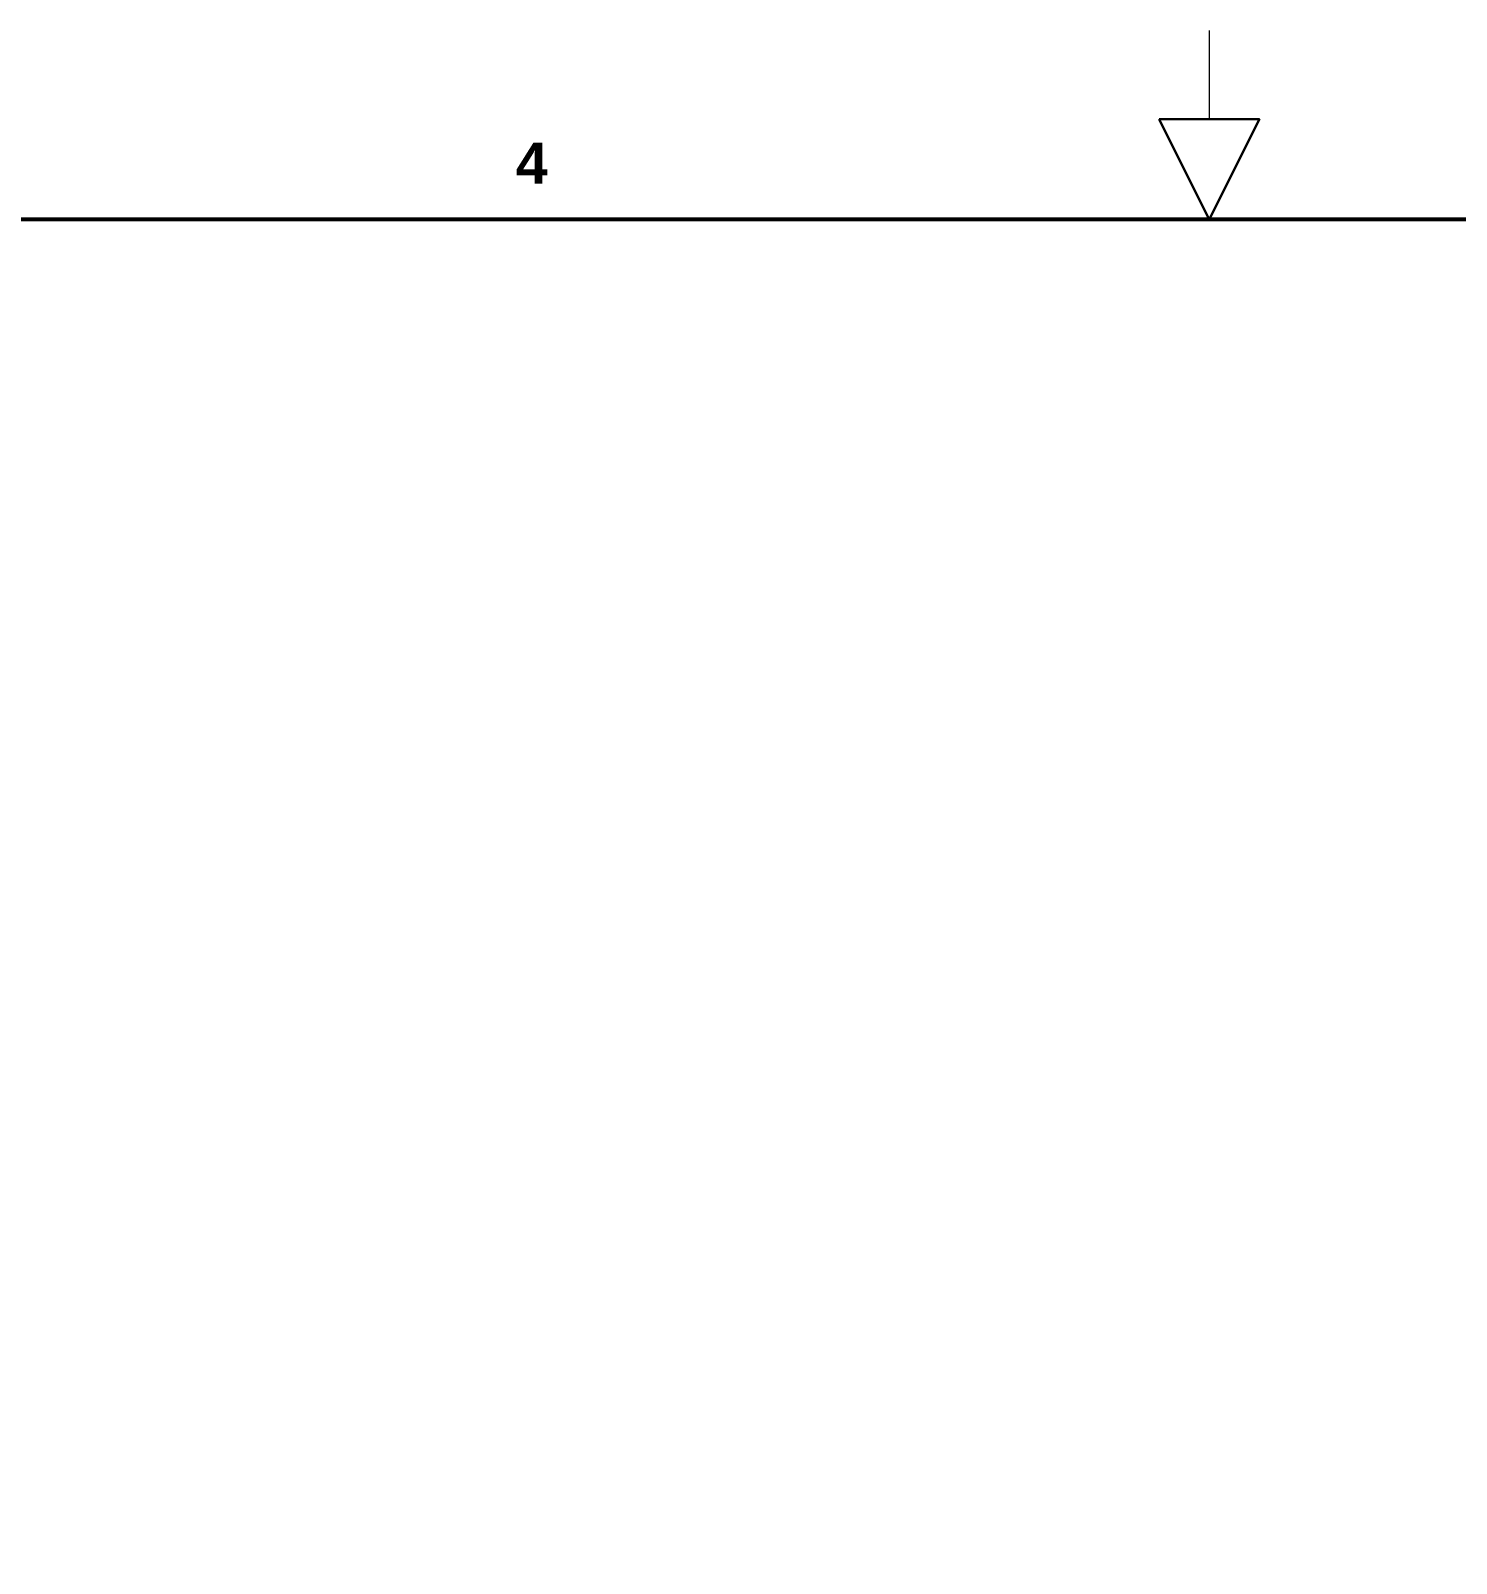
# Model space of a CAD drawing. Header units: millimetres. Extents: x 71 to 41929, y 71 to 131329.
# Drawn here: x 15201 to 22215, y 89889 to 97429 of the extents above; entities that cross this region are included whole.
import ezdxf
from ezdxf.enums import TextEntityAlignment as Align

# ---------------------------------------------------------------- set-up
doc = ezdxf.new("R2010")
doc.units = ezdxf.units.MM
doc.layers.add('FRAME', color=7, linetype='Continuous')
doc.styles.add('ARIAL_BOLD', font='arialbd.ttf')

msp = doc.modelspace()

# ---------------------------------------------------------------- linework, layer by layer
at = {"layer": 'FRAME', "lineweight": 20}
for p, q in [((21000, 97429.4), (21000, 96782.2)), ((21000, 96500), (21000, 96711.7))]:
    msp.add_line(p, q, dxfattribs=at)
at = {"layer": 'FRAME', "lineweight": 53}
msp.add_lwpolyline([(1000, 68800), (41000, 68800), (41000, 96500), (1000, 96500)], close=True, dxfattribs=at)

# ---------------------------------------------------------------- texts
at = {"layer": 'FRAME', "style": 'ARIAL_BOLD'}
msp.add_text('4', height=202.1, dxfattribs=at).set_placement((17666.7, 96676.4), align=Align.CENTER)

# ---------------------------------------------------------------- next in the draw order: wipeouts: each hides what was drawn before it
msp.add_wipeout([(20753.1, 96993.9), (21246.9, 96993.9), (21000, 96500)])

# ---------------------------------------------------------------- next in the draw order: linework, layer by layer
at = {"layer": 'FRAME', "lineweight": 30}
msp.add_lwpolyline([(20753.1, 96993.9), (21246.9, 96993.9), (21000, 96500)], close=True, dxfattribs=at)

doc.saveas('drawing.dxf')
